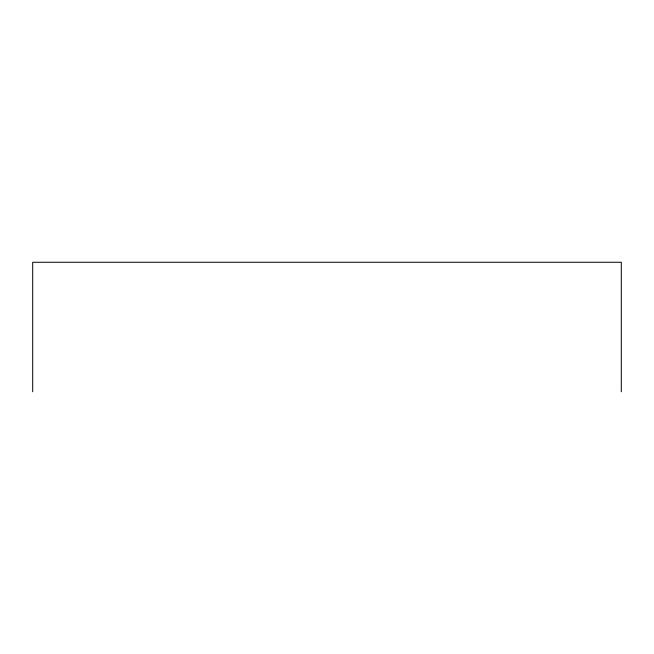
<?xml version="1.0" encoding="UTF-8"?>
<svg xmlns="http://www.w3.org/2000/svg" width="654" height="654" viewBox="0 0 654 654"><rect width="100%" height="100%" fill="white"/><g stroke="black" fill="none" stroke-linecap="round" stroke-linejoin="round"><path stroke-width="0.98" d="M621.3 391.738L621.3 262.262L32.7 262.262L32.7 391.738"/></g></svg>
